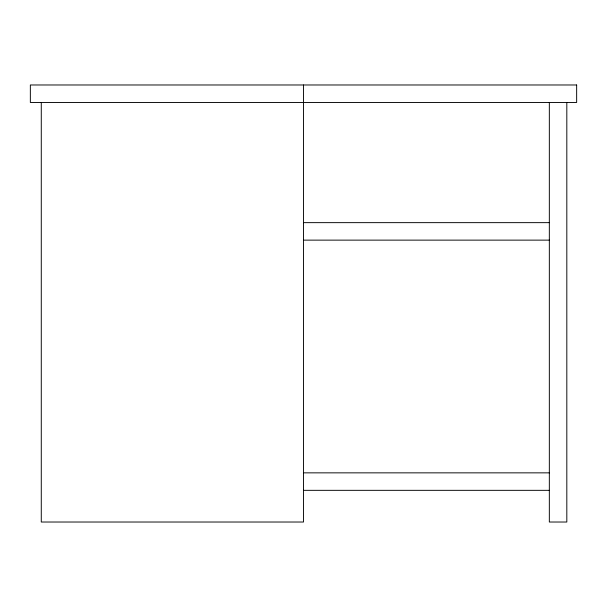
<?xml version="1.0" encoding="UTF-8"?>
<svg xmlns="http://www.w3.org/2000/svg" width="607" height="607" viewBox="0 0 607 607"><rect width="100%" height="100%" fill="white"/><g stroke="black" fill="none" stroke-linecap="round" stroke-linejoin="round"><path stroke-width="0.91" d="M303.5 222.648L549.335 222.648M303.5 240.129L549.335 240.129M303.5 472.853L549.335 472.853M303.5 490.335L549.335 490.335M566.817 102.462L566.817 522.02L549.335 522.02L549.335 102.462M303.5 84.98L303.5 522.02L41.276 522.02L41.276 102.462M576.65 84.98L30.35 84.98L30.35 102.462L576.65 102.462L576.65 84.98"/></g></svg>
